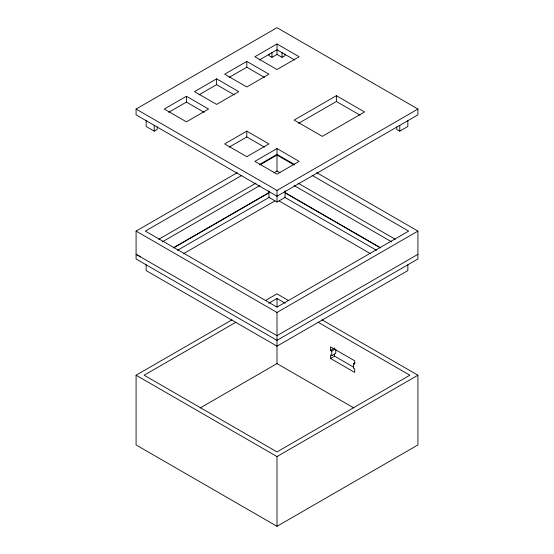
<?xml version="1.0" encoding="UTF-8"?>
<svg xmlns="http://www.w3.org/2000/svg" width="554" height="554" viewBox="0 0 554 554"><rect width="100%" height="100%" fill="white"/><g stroke="black" fill="none" stroke-linecap="round" stroke-linejoin="round"><path stroke-width="0.83" d="M136.083 109.055L277 27.7L417.917 109.055L417.917 114.865L277 196.22L136.083 114.865L136.083 109.055L277 190.41L417.917 109.055M186.414 96.271L164.268 109.055L186.414 121.838L208.553 109.055L186.414 96.271L186.414 102.081L168.7 112.31M216.607 78.841L194.468 91.625L216.607 104.408L238.753 91.625L216.607 78.841L216.607 84.651L234.321 94.879M246.807 61.404L224.661 74.188L246.807 86.971L268.946 74.188L246.807 61.404L246.807 67.214L229.086 77.442M277 43.974L254.854 56.757L277 69.541L299.146 56.757L277 43.974L277 54.43L282.034 57.339L285.054 55.594L285.054 53.932M198.893 94.879L216.607 84.651M259.286 60.012L277 49.784L294.714 60.012M268.946 53.932L268.946 55.594L271.966 57.339L277 54.43M146.152 120.675L146.152 126.492L154.206 131.139L157.225 129.394L157.225 126.908M246.807 131.139L224.661 143.922L246.807 156.706L268.946 143.922L246.807 131.139L246.807 136.949L264.521 147.177M229.086 147.177L246.807 136.949M336.382 95.69L294.112 120.1L322.296 136.367L364.567 111.963L336.382 95.69L336.382 101.5L298.558 123.341M277 148.569L254.854 161.359L277 174.143L299.146 161.359L277 148.569L277 154.386L294.714 164.607M316.729 172.668L417.917 231.094L417.917 258.988L277 340.343L136.083 258.988L136.083 231.094L237.271 172.668M259.286 164.607L277 154.386M241.842 175.383L145.349 231.094L277 307.103L408.651 231.094L312.158 175.383M259.798 165.016L277 155.078L294.202 165.016M158.693 239.307L256.038 183.111M274.008 172.73L277 171.006L279.992 172.73M162.253 241.897L259.861 185.548M173.43 247.77L268.801 192.702M173.686 247.853L268.766 192.958M177.432 250.339L269.514 197.176M183.409 253.746L274.756 201.012M268.946 190.742L268.946 197.383L277 202.037L285.054 197.383L285.054 190.742M396.775 126.908L396.775 129.394L399.794 131.139L407.848 126.492L407.848 120.675M321.971 319.817L417.917 375.21L417.917 444.945L277 526.3L136.083 444.945L136.083 375.21L232.029 319.817M265.754 300.344L277 293.855L288.246 300.344M235.949 322.206L144.137 375.21L277 451.919L409.863 375.21L318.051 322.206M268.787 303.246L277 298.502L285.213 303.246M136.083 231.094L277 312.449L417.917 231.094M417.917 254.334L277 335.689L136.083 254.334L140.654 256.8M200.119 407.973L277 363.59L353.881 407.973M335.779 349.484L335.779 353.362L331.756 355.682L330.544 354.989L330.544 358.473L354.705 372.42L354.705 368.936L353.494 368.237L353.494 363.59L354.705 364.283L354.705 360.799L330.544 346.852L330.544 350.336L334.574 348.016M330.544 350.336L331.756 351.035L335.108 349.096M330.544 358.473L334.574 356.153L353.604 367.136M353.494 363.59L354.837 362.815M136.083 375.21L277 456.565L417.917 375.21M336.382 101.5L360.121 115.204M246.807 67.214L264.521 77.442M186.414 102.081L204.128 112.31M297.962 183.111L395.307 239.307M294.139 185.548L391.747 241.897M285.199 192.702L380.57 247.77M285.234 192.958L380.314 247.853M284.486 197.176L376.568 250.339M279.244 201.012L370.591 253.746M407.848 264.798L407.848 270.608L277 346.153L146.152 270.608L146.152 264.798M399.794 125.329L399.794 131.139M334.574 354.054L334.574 356.153M331.756 351.035L331.756 355.682M282.034 52.353L282.034 57.339M277 155.078L277 171.442M277 190.41L277 202.037M277 298.502L277 307.068M277 312.449L277 363.59M277 456.565L277 526.3M271.966 52.353L271.966 57.339M154.206 125.329L154.206 131.139"/></g></svg>
